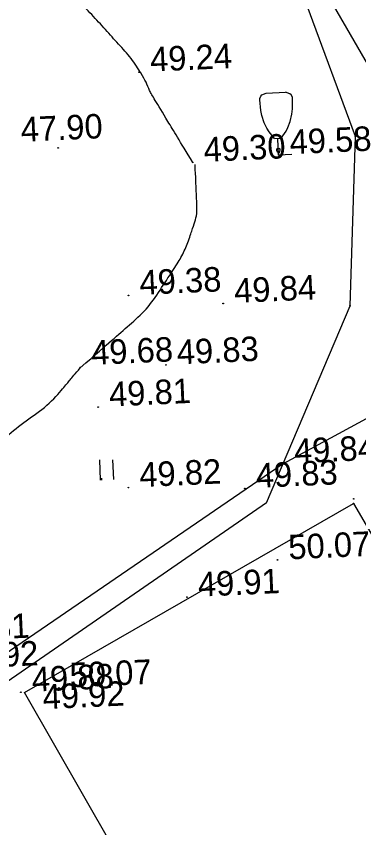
# Model space of a CAD drawing. Extents: x 641407 to 642093, y 6455165 to 6455786.
# Drawn here: x 641577.7 to 641588.18, y 6455592.36 to 6455617.17 of the extents above; entities that cross this region are included whole.
import ezdxf

# ---------------------------------------------------------------- set-up
doc = ezdxf.new("R2010")
doc.units = 0
for name, color, linetype in [('01_HOONE', 7, 'Continuous'), ('12_MPPOST', 7, 'Continuous'), ('40_KRUNDIPII', 7, 'Continuous'), ('63_KARVUD', 7, 'Continuous'), ('ALUSVQRK', 7, 'Continuous'), ('Default', 7, 'Continuous'), ('KRUNDIPIIR', 7, 'Continuous'), ('Level 46', 7, 'Continuous'), ('PUUDPQQSAD', 7, 'Continuous'), ('TANAV', 7, 'Continuous'), ('TEEAAR', 7, 'Continuous'), ('TRAFO', 7, 'Continuous')]:
    doc.layers.add(name, color=color, linetype=linetype)

# ---------------------------------------------------------------- blocks, each defined once
blk = doc.blocks.new('PUNKT9')
at = {"layer": '12_MPPOST'}
blk.add_circle((0, 0), 10, dxfattribs=at)
blk = doc.blocks.new('VKITP8')
at = {"layer": 'Default'}
for p, q in [((-30, 190), (30, 190)), ((-10, 50), (10, 50)), ((0, 0), (0, 50)), ((0, 0), (40, 0))]:
    blk.add_line(p, q, dxfattribs=at)
for points in [[(-10, 50), (-25.84, 71.296), (-32.292, 82.471), (-40, 100), (-46.128, 122.53), (-48.495, 138.13), (-50, 170), (-49.794, 174.158), (-46.834, 181.302), (-42.803, 185.01), (-30, 190)], [(10, 50), (25.84, 71.296), (32.292, 82.471), (40, 100), (46.128, 122.53), (48.495, 138.13), (50, 170), (49.794, 174.158), (46.834, 181.302), (42.803, 185.01), (30, 190)]]:
    blk.add_lwpolyline(points, dxfattribs=at)
blk = doc.blocks.new('KHEIN6')
at = {"layer": 'Default'}
for p, q in [((0, 62), (0, 0)), ((41, 61), (41, 0))]:
    blk.add_line(p, q, dxfattribs=at)
blk = doc.blocks.new('PUNK10')
at = {"layer": '12_MPPOST'}
blk.add_circle((0, 0), 10, dxfattribs=at)
blk = doc.blocks.new('VKITP9')
at = {"layer": 'PUUDPQQSAD'}
for p, q in [((-300, 1900), (300, 1900)), ((-100, 500), (100, 500)), ((0, 0), (0, 500)), ((0, 0), (400, 0))]:
    blk.add_line(p, q, dxfattribs=at)
for points in [[(-100, 500), (-258.4, 712.96), (-322.92, 824.71), (-400, 1000), (-461.28, 1225.3), (-484.95, 1381.3), (-500, 1700), (-497.94, 1741.58), (-468.34, 1813.02), (-428.03, 1850.1), (-300, 1900)], [(100, 500), (258.4, 712.96), (322.92, 824.71), (400, 1000), (461.28, 1225.3), (484.95, 1381.3), (500, 1700), (497.94, 1741.58), (468.34, 1813.02), (428.03, 1850.1), (300, 1900)]]:
    blk.add_lwpolyline(points, dxfattribs=at)
blk = doc.blocks.new('KHEIN7')
at = {"layer": 'TANAV'}
for p, q in [((0, 620.11), (0, 0)), ((405.61, 608.83), (405.61, 0))]:
    blk.add_line(p, q, dxfattribs=at)

msp = doc.modelspace()

# ---------------------------------------------------------------- linework, layer by layer
at = {"layer": '01_HOONE'}
for p, q in [((641580.203, 6455605.224), (641580.203, 6455605.224)), ((641580.203, 6455605.224), (641580.203, 6455605.224)), ((641580.203, 6455605.224), (641580.203, 6455605.224)), ((641580.203, 6455605.224), (641580.203, 6455605.224)), ((641580.203, 6455605.224), (641580.203, 6455605.224)), ((641580.203, 6455605.224), (641580.203, 6455605.224)), ((641581.129, 6455602.762), (641581.129, 6455602.762)), ((641581.129, 6455602.762), (641581.129, 6455602.762)), ((641581.129, 6455602.762), (641581.129, 6455602.762)), ((641581.129, 6455602.762), (641581.129, 6455602.762)), ((641581.129, 6455602.762), (641581.129, 6455602.762)), ((641581.129, 6455602.762), (641581.129, 6455602.762)), ((641588.022, 6455602.276), (641588.022, 6455602.276)), ((641588.022, 6455602.276), (641588.022, 6455602.276)), ((641588.022, 6455602.276), (641588.022, 6455602.276)), ((641588.022, 6455602.276), (641588.022, 6455602.276)), ((641588.022, 6455602.276), (641588.022, 6455602.276)), ((641588.022, 6455602.276), (641588.022, 6455602.276)), ((641588.022, 6455602.276), (641588.022, 6455602.276)), ((641588.022, 6455602.276), (641588.022, 6455602.276)), ((641588.022, 6455602.276), (641588.022, 6455602.276)), ((641588.022, 6455602.276), (641588.022, 6455602.276)), ((641588.022, 6455602.276), (641588.022, 6455602.276)), ((641588.022, 6455602.276), (641588.022, 6455602.276)), ((641588.024, 6455602.419), (641588.024, 6455602.419)), ((641588.024, 6455602.419), (641588.024, 6455602.419)), ((641588.024, 6455602.419), (641588.024, 6455602.419)), ((641588.024, 6455602.419), (641588.024, 6455602.419)), ((641588.024, 6455602.419), (641588.024, 6455602.419)), ((641588.024, 6455602.419), (641588.024, 6455602.419)), ((641585.691, 6455600.551), (641585.691, 6455600.551)), ((641585.691, 6455600.551), (641585.691, 6455600.551)), ((641585.691, 6455600.551), (641585.691, 6455600.551)), ((641585.691, 6455600.551), (641585.691, 6455600.551)), ((641585.691, 6455600.551), (641585.691, 6455600.551)), ((641585.691, 6455600.551), (641585.691, 6455600.551)), ((641582.922, 6455599.411), (641582.922, 6455599.411)), ((641582.922, 6455599.411), (641582.922, 6455599.411)), ((641582.922, 6455599.411), (641582.922, 6455599.411)), ((641582.922, 6455599.411), (641582.922, 6455599.411)), ((641582.922, 6455599.411), (641582.922, 6455599.411)), ((641582.922, 6455599.411), (641582.922, 6455599.411)), ((641578.999, 6455596.638), (641578.999, 6455596.638)), ((641578.999, 6455596.638), (641578.999, 6455596.638)), ((641578.999, 6455596.638), (641578.999, 6455596.638)), ((641578.999, 6455596.638), (641578.999, 6455596.638)), ((641578.999, 6455596.638), (641578.999, 6455596.638)), ((641578.999, 6455596.638), (641578.999, 6455596.638)), ((641577.837, 6455596.506), (641577.837, 6455596.506)), ((641577.837, 6455596.506), (641577.837, 6455596.506)), ((641577.837, 6455596.506), (641577.837, 6455596.506)), ((641577.837, 6455596.506), (641577.837, 6455596.506)), ((641577.837, 6455596.506), (641577.837, 6455596.506)), ((641577.837, 6455596.506), (641577.837, 6455596.506)), ((641577.953, 6455596.493), (641577.953, 6455596.493)), ((641577.953, 6455596.493), (641577.953, 6455596.493)), ((641577.953, 6455596.493), (641577.953, 6455596.493)), ((641577.953, 6455596.493), (641577.953, 6455596.493)), ((641577.953, 6455596.493), (641577.953, 6455596.493)), ((641577.953, 6455596.493), (641577.953, 6455596.493)), ((641581.236, 6455590.758), (641577.953, 6455596.493)), ((641577.953, 6455596.493), (641577.953, 6455596.493)), ((641577.953, 6455596.493), (641577.953, 6455596.493)), ((641577.953, 6455596.493), (641577.953, 6455596.493)), ((641577.953, 6455596.493), (641577.953, 6455596.493)), ((641577.953, 6455596.493), (641577.953, 6455596.493)), ((641577.953, 6455596.493), (641577.953, 6455596.493)), ((641581.236, 6455590.758), (641577.953, 6455596.493))]:
    msp.add_line(p, q, dxfattribs=at)
msp.add_lwpolyline([(641577.953, 6455596.493), (641588.022, 6455602.276), (641591.36, 6455596.549), (641590.029, 6455595.774)], dxfattribs=at)
msp.add_lwpolyline([(641577.953, 6455596.493), (641588.022, 6455602.276), (641591.36, 6455596.549), (641590.029, 6455595.774)], dxfattribs=at)
msp.add_lwpolyline([(641577.953, 6455596.493), (641588.022, 6455602.276), (641591.36, 6455596.549), (641590.029, 6455595.774)], dxfattribs=at)
msp.add_lwpolyline([(641577.953, 6455596.493), (641588.022, 6455602.276), (641591.36, 6455596.549), (641590.029, 6455595.774)], dxfattribs=at)
at = {"layer": '40_KRUNDIPII'}
for p, q in [((641581.459, 6455615.463), (641581.459, 6455615.463)), ((641581.459, 6455615.463), (641581.459, 6455615.463)), ((641581.459, 6455615.463), (641581.459, 6455615.463)), ((641581.459, 6455615.463), (641581.459, 6455615.463)), ((641581.459, 6455615.463), (641581.459, 6455615.463)), ((641581.459, 6455615.463), (641581.459, 6455615.463)), ((641578.981, 6455613.147), (641578.981, 6455613.147)), ((641578.981, 6455613.147), (641578.981, 6455613.147)), ((641578.981, 6455613.147), (641578.981, 6455613.147)), ((641578.981, 6455613.147), (641578.981, 6455613.147)), ((641578.981, 6455613.147), (641578.981, 6455613.147)), ((641578.981, 6455613.147), (641578.981, 6455613.147)), ((641583.097, 6455612.705), (641583.097, 6455612.705)), ((641583.097, 6455612.705), (641583.097, 6455612.705)), ((641583.097, 6455612.705), (641583.097, 6455612.705)), ((641583.097, 6455612.705), (641583.097, 6455612.705)), ((641583.097, 6455612.705), (641583.097, 6455612.705)), ((641583.097, 6455612.705), (641583.097, 6455612.705)), ((641581.134, 6455608.639), (641581.134, 6455608.639)), ((641581.134, 6455608.639), (641581.134, 6455608.639)), ((641581.134, 6455608.639), (641581.134, 6455608.639)), ((641581.134, 6455608.639), (641581.134, 6455608.639)), ((641581.134, 6455608.639), (641581.134, 6455608.639)), ((641581.134, 6455608.639), (641581.134, 6455608.639)), ((641584.031, 6455608.391), (641584.031, 6455608.391)), ((641584.031, 6455608.391), (641584.031, 6455608.391)), ((641584.031, 6455608.391), (641584.031, 6455608.391)), ((641584.031, 6455608.391), (641584.031, 6455608.391)), ((641584.031, 6455608.391), (641584.031, 6455608.391)), ((641584.031, 6455608.391), (641584.031, 6455608.391)), ((641582.277, 6455606.513), (641582.277, 6455606.513)), ((641582.277, 6455606.513), (641582.277, 6455606.513)), ((641582.277, 6455606.513), (641582.277, 6455606.513)), ((641582.277, 6455606.513), (641582.277, 6455606.513)), ((641582.277, 6455606.513), (641582.277, 6455606.513)), ((641582.277, 6455606.513), (641582.277, 6455606.513)), ((641582.277, 6455606.513), (641582.277, 6455606.513)), ((641582.277, 6455606.513), (641582.277, 6455606.513)), ((641582.277, 6455606.513), (641582.277, 6455606.513)), ((641582.277, 6455606.513), (641582.277, 6455606.513)), ((641582.277, 6455606.513), (641582.277, 6455606.513)), ((641582.277, 6455606.513), (641582.277, 6455606.513)), ((641579.657, 6455606.439), (641579.657, 6455606.439)), ((641579.657, 6455606.439), (641579.657, 6455606.439)), ((641579.657, 6455606.439), (641579.657, 6455606.439)), ((641579.657, 6455606.439), (641579.657, 6455606.439)), ((641579.657, 6455606.439), (641579.657, 6455606.439)), ((641579.657, 6455606.439), (641579.657, 6455606.439))]:
    msp.add_line(p, q, dxfattribs=at)
msp.add_lwpolyline([(641574.693, 6455639.402), (641614.673, 6455570.479), (641570.122, 6455553.07), (641555.493, 6455547.354), (641552.136, 6455561.323), (641545.242, 6455586.097), (641540.373, 6455602.514), (641533.879, 6455623.692)], close=True, dxfattribs=at)
at = {"layer": 'ALUSVQRK'}
for points in [[(641583.097, 6455612.705), (641582.702, 6455613.359), (641582.306, 6455614.012), (641581.911, 6455614.666), (641581.769, 6455614.9), (641581.677, 6455615.161), (641581.532, 6455615.396), (641581.225, 6455615.896), (641580.825, 6455616.322), (641580.431, 6455616.76), (641580.008, 6455617.229), (641579.576, 6455617.664), (641579.084, 6455618.071), (641578.465, 6455618.584), (641577.785, 6455618.947), (641577.031, 6455619.248), (641576.679, 6455619.388), (641576.326, 6455619.505), (641575.957, 6455619.507), (641575.597, 6455619.51), (641575.238, 6455619.5), (641574.879, 6455619.487), (641574.654, 6455619.478), (641574.429, 6455619.469), (641574.204, 6455619.454), (641573.949, 6455619.436), (641573.694, 6455619.396), (641573.448, 6455619.318), (641572.907, 6455619.145), (641572.387, 6455618.946), (641571.861, 6455618.747), (641571.093, 6455618.456), (641570.325, 6455618.178), (641569.576, 6455617.837), (641568.842, 6455617.503), (641568.192, 6455617.027), (641567.52, 6455616.579), (641567.104, 6455616.302), (641566.704, 6455616.018), (641566.322, 6455615.692), (641566.01, 6455615.425), (641565.766, 6455615.107), (641565.522, 6455614.774), (641565.441, 6455614.663), (641565.363, 6455614.553), (641565.321, 6455614.423), (641565.245, 6455614.188), (641565.206, 6455613.952), (641565.165, 6455613.711), (641565.067, 6455613.131), (641564.935, 6455612.552), (641564.943, 6455611.971), (641564.946, 6455611.73), (641564.992, 6455611.489), (641565.036, 6455611.25), (641565.11, 6455610.85), (641565.188, 6455610.453), (641565.277, 6455610.056), (641565.325, 6455609.842), (641565.357, 6455609.619), (641565.455, 6455609.423), (641565.554, 6455609.226), (641565.652, 6455609.029), (641565.751, 6455608.832)], [(641583.097, 6455612.705), (641582.702, 6455613.359), (641582.306, 6455614.012), (641581.911, 6455614.666), (641581.769, 6455614.9), (641581.677, 6455615.161), (641581.532, 6455615.396), (641581.225, 6455615.896), (641580.825, 6455616.322), (641580.431, 6455616.76), (641580.008, 6455617.229), (641579.576, 6455617.664), (641579.084, 6455618.071), (641578.465, 6455618.584), (641577.785, 6455618.947), (641577.031, 6455619.248), (641576.679, 6455619.388), (641576.326, 6455619.505), (641575.957, 6455619.507), (641575.597, 6455619.51), (641575.238, 6455619.5), (641574.879, 6455619.487), (641574.654, 6455619.478), (641574.429, 6455619.469), (641574.204, 6455619.454), (641573.949, 6455619.436), (641573.694, 6455619.396), (641573.448, 6455619.318), (641572.907, 6455619.145), (641572.387, 6455618.946), (641571.861, 6455618.747), (641571.093, 6455618.456), (641570.325, 6455618.178), (641569.576, 6455617.837), (641568.842, 6455617.503), (641568.192, 6455617.027), (641567.52, 6455616.579), (641567.104, 6455616.302), (641566.704, 6455616.018), (641566.322, 6455615.692), (641566.01, 6455615.425), (641565.766, 6455615.107), (641565.522, 6455614.774), (641565.441, 6455614.663), (641565.363, 6455614.553), (641565.321, 6455614.423), (641565.245, 6455614.188), (641565.206, 6455613.952), (641565.165, 6455613.711), (641565.067, 6455613.131), (641564.935, 6455612.552), (641564.943, 6455611.971), (641564.946, 6455611.73), (641564.992, 6455611.489), (641565.036, 6455611.25), (641565.11, 6455610.85), (641565.188, 6455610.453), (641565.277, 6455610.056), (641565.325, 6455609.842), (641565.357, 6455609.619), (641565.455, 6455609.423), (641565.554, 6455609.226), (641565.652, 6455609.029), (641565.751, 6455608.832)], [(641579.654, 6455606.425), (641580.154, 6455606.86), (641580.654, 6455607.295), (641581.154, 6455607.731), (641581.695, 6455608.201), (641582.098, 6455608.797), (641582.496, 6455609.41), (641582.748, 6455609.799), (641582.935, 6455610.199), (641583.08, 6455610.64), (641583.161, 6455610.888), (641583.235, 6455611.137), (641583.224, 6455611.393), (641583.207, 6455611.808), (641583.189, 6455612.223), (641583.171, 6455612.638)], [(641579.654, 6455606.425), (641580.154, 6455606.86), (641580.654, 6455607.295), (641581.154, 6455607.731), (641581.695, 6455608.201), (641582.098, 6455608.797), (641582.496, 6455609.41), (641582.748, 6455609.799), (641582.935, 6455610.199), (641583.08, 6455610.64), (641583.161, 6455610.888), (641583.235, 6455611.137), (641583.224, 6455611.393), (641583.207, 6455611.808), (641583.189, 6455612.223), (641583.171, 6455612.638)], [(641573.913, 6455602.15), (641574.489, 6455602.409), (641575.065, 6455602.667), (641575.641, 6455602.926), (641576.321, 6455603.232), (641576.816, 6455603.841), (641577.389, 6455604.319), (641577.991, 6455604.821), (641578.665, 6455605.25), (641579.169, 6455605.848), (641579.331, 6455606.041), (641579.492, 6455606.233), (641579.654, 6455606.425)], [(641573.913, 6455602.15), (641574.489, 6455602.409), (641575.065, 6455602.667), (641575.641, 6455602.926), (641576.321, 6455603.232), (641576.816, 6455603.841), (641577.389, 6455604.319), (641577.991, 6455604.821), (641578.665, 6455605.25), (641579.169, 6455605.848), (641579.331, 6455606.041), (641579.492, 6455606.233), (641579.654, 6455606.425)]]:
    msp.add_open_spline(points, degree=3, dxfattribs=at)
at = {"layer": 'Level 46'}
for p, q in [((641588.075, 6455613.5), (641588.075, 6455613.5)), ((641588.075, 6455613.5), (641588.075, 6455613.5)), ((641588.075, 6455613.5), (641588.075, 6455613.5)), ((641588.075, 6455613.5), (641588.075, 6455613.5)), ((641588.075, 6455613.5), (641588.075, 6455613.5)), ((641588.075, 6455613.5), (641588.075, 6455613.5)), ((641587.913, 6455608.322), (641587.913, 6455608.322)), ((641587.913, 6455608.322), (641587.913, 6455608.322)), ((641587.913, 6455608.322), (641587.913, 6455608.322)), ((641587.913, 6455608.322), (641587.913, 6455608.322)), ((641587.913, 6455608.322), (641587.913, 6455608.322)), ((641587.913, 6455608.322), (641587.913, 6455608.322)), ((641585.862, 6455603.49), (641585.862, 6455603.49)), ((641585.862, 6455603.49), (641585.862, 6455603.49)), ((641585.862, 6455603.49), (641585.862, 6455603.49)), ((641585.862, 6455603.49), (641585.862, 6455603.49)), ((641585.862, 6455603.49), (641585.862, 6455603.49)), ((641585.862, 6455603.49), (641585.862, 6455603.49)), ((641584.693, 6455602.738), (641584.693, 6455602.738)), ((641584.693, 6455602.738), (641584.693, 6455602.738)), ((641584.693, 6455602.738), (641584.693, 6455602.738)), ((641584.693, 6455602.738), (641584.693, 6455602.738)), ((641584.693, 6455602.738), (641584.693, 6455602.738)), ((641584.693, 6455602.738), (641584.693, 6455602.738))]:
    msp.add_line(p, q, dxfattribs=at)
at = {"layer": 'PUUDPQQSAD'}
msp.add_line((641585.727, 6455612.938), (641585.727, 6455612.938), dxfattribs=at)
msp.add_line((641585.727, 6455612.938), (641585.727, 6455612.938), dxfattribs=at)
msp.add_line((641585.727, 6455612.938), (641585.727, 6455612.938), dxfattribs=at)
msp.add_line((641585.727, 6455612.938), (641585.727, 6455612.938), dxfattribs=at)
msp.add_line((641585.727, 6455612.938), (641585.727, 6455612.938), dxfattribs=at)
msp.add_line((641585.727, 6455612.938), (641585.727, 6455612.938), dxfattribs=at)
msp.add_line((641585.727, 6455612.938), (641585.727, 6455612.938), dxfattribs=at)
msp.add_line((641585.727, 6455612.938), (641585.727, 6455612.938), dxfattribs=at)
msp.add_line((641585.727, 6455612.938), (641585.727, 6455612.938), dxfattribs=at)
msp.add_line((641585.727, 6455612.938), (641585.727, 6455612.938), dxfattribs=at)
msp.add_line((641585.727, 6455612.938), (641585.727, 6455612.938), dxfattribs=at)
msp.add_line((641585.727, 6455612.938), (641585.727, 6455612.938), dxfattribs=at)
at = {"layer": 'TRAFO'}
for p, q in [((641601.664, 6455612.054), (641585.862, 6455603.49)), ((641601.664, 6455612.054), (641585.862, 6455603.49)), ((641585.357, 6455602.299), (641571.542, 6455592.784)), ((641585.357, 6455602.299), (641571.542, 6455592.784))]:
    msp.add_line(p, q, dxfattribs=at)
for points in [[(641585.357, 6455602.299), (641587.913, 6455608.322), (641588.075, 6455613.5), (641586.605, 6455617.491), (641577.171, 6455635.634), (641577.47, 6455638.634), (641579.968, 6455644.968), (641578.519, 6455647.794), (641570.505, 6455660.28)], [(641585.357, 6455602.299), (641587.913, 6455608.322), (641588.075, 6455613.5), (641586.605, 6455617.491), (641577.171, 6455635.634), (641577.47, 6455638.634), (641579.968, 6455644.968), (641578.519, 6455647.794), (641570.505, 6455660.28)], [(641585.862, 6455603.49), (641570.851, 6455593.222), (641570.223, 6455589.448), (641570.27, 6455586.482), (641571.188, 6455584.461)], [(641585.862, 6455603.49), (641570.851, 6455593.222), (641570.223, 6455589.448), (641570.27, 6455586.482), (641571.188, 6455584.461)]]:
    msp.add_lwpolyline(points, dxfattribs=at)

# ---------------------------------------------------------------- block references
at = {"layer": '01_HOONE', "xscale": 0.0009999011189044575, "yscale": 0.0009999011189044575, "rotation": 2.564087396761455}
for name, p in [('PUNKT9', (641580.203, 6455605.224)), ('PUNK10', (641580.203, 6455605.224)), ('PUNKT9', (641581.129, 6455602.762)), ('PUNK10', (641581.129, 6455602.762)), ('PUNKT9', (641588.024, 6455602.419)), ('PUNK10', (641588.024, 6455602.419)), ('PUNKT9', (641585.691, 6455600.551)), ('PUNK10', (641585.691, 6455600.551)), ('PUNKT9', (641582.922, 6455599.411)), ('PUNK10', (641582.922, 6455599.411)), ('PUNKT9', (641577.837, 6455596.506)), ('PUNK10', (641577.837, 6455596.506)), ('PUNKT9', (641578.999, 6455596.638)), ('PUNK10', (641578.999, 6455596.638))]:
    msp.add_blockref(name, p, dxfattribs=at)
at = {"layer": '40_KRUNDIPII', "xscale": 0.0009999011189044575, "yscale": 0.0009999011189044575, "rotation": 2.564087396761455}
for name, p in [('PUNKT9', (641581.459, 6455615.463)), ('PUNK10', (641581.459, 6455615.463)), ('PUNKT9', (641578.981, 6455613.147)), ('PUNK10', (641578.981, 6455613.147)), ('PUNKT9', (641583.097, 6455612.705)), ('PUNK10', (641583.097, 6455612.705)), ('PUNKT9', (641581.134, 6455608.639)), ('PUNK10', (641581.134, 6455608.639)), ('PUNKT9', (641584.031, 6455608.391)), ('PUNK10', (641584.031, 6455608.391)), ('PUNKT9', (641579.657, 6455606.439)), ('PUNK10', (641579.657, 6455606.439)), ('PUNKT9', (641582.277, 6455606.513)), ('PUNKT9', (641582.277, 6455606.513)), ('PUNK10', (641582.277, 6455606.513)), ('PUNK10', (641582.277, 6455606.513))]:
    msp.add_blockref(name, p, dxfattribs=at)
at = {"layer": 'KRUNDIPIIR', "xscale": 0.0009999011189044575, "yscale": 0.0009999011189044575, "rotation": 2.564087396761455}
for name, p in [('PUNKT9', (641581.459, 6455615.463)), ('PUNKT9', (641581.459, 6455615.463)), ('PUNK10', (641581.459, 6455615.463)), ('PUNK10', (641581.459, 6455615.463)), ('PUNKT9', (641588.075, 6455613.5)), ('PUNKT9', (641588.075, 6455613.5)), ('PUNK10', (641588.075, 6455613.5)), ('PUNK10', (641588.075, 6455613.5)), ('PUNKT9', (641578.981, 6455613.147)), ('PUNKT9', (641578.981, 6455613.147)), ('PUNK10', (641578.981, 6455613.147)), ('PUNK10', (641578.981, 6455613.147)), ('PUNKT9', (641585.727, 6455612.938)), ('PUNKT9', (641585.727, 6455612.938)), ('PUNKT9', (641585.727, 6455612.938)), ('PUNKT9', (641585.727, 6455612.938)), ('PUNK10', (641585.727, 6455612.938)), ('PUNK10', (641585.727, 6455612.938)), ('PUNK10', (641585.727, 6455612.938)), ('PUNK10', (641585.727, 6455612.938)), ('PUNKT9', (641583.097, 6455612.705)), ('PUNK10', (641583.097, 6455612.705)), ('PUNKT9', (641581.134, 6455608.639)), ('PUNKT9', (641581.134, 6455608.639)), ('PUNK10', (641581.134, 6455608.639)), ('PUNK10', (641581.134, 6455608.639)), ('PUNKT9', (641584.031, 6455608.391)), ('PUNK10', (641584.031, 6455608.391)), ('PUNKT9', (641587.913, 6455608.322)), ('PUNKT9', (641587.913, 6455608.322)), ('PUNK10', (641587.913, 6455608.322)), ('PUNK10', (641587.913, 6455608.322)), ('PUNKT9', (641579.657, 6455606.439)), ('PUNK10', (641579.657, 6455606.439)), ('PUNKT9', (641582.277, 6455606.513)), ('PUNKT9', (641582.277, 6455606.513)), ('PUNKT9', (641582.277, 6455606.513)), ('PUNKT9', (641582.277, 6455606.513)), ('PUNK10', (641582.277, 6455606.513)), ('PUNK10', (641582.277, 6455606.513)), ('PUNK10', (641582.277, 6455606.513)), ('PUNK10', (641582.277, 6455606.513)), ('PUNKT9', (641580.203, 6455605.224)), ('PUNK10', (641580.203, 6455605.224)), ('PUNKT9', (641585.862, 6455603.49)), ('PUNKT9', (641585.862, 6455603.49)), ('PUNK10', (641585.862, 6455603.49)), ('PUNK10', (641585.862, 6455603.49)), ('PUNKT9', (641581.129, 6455602.762)), ('PUNK10', (641581.129, 6455602.762)), ('PUNKT9', (641584.693, 6455602.738)), ('PUNKT9', (641584.693, 6455602.738)), ('PUNK10', (641584.693, 6455602.738)), ('PUNK10', (641584.693, 6455602.738)), ('PUNKT9', (641588.022, 6455602.276)), ('PUNKT9', (641588.022, 6455602.276)), ('PUNKT9', (641588.022, 6455602.276)), ('PUNKT9', (641588.022, 6455602.276)), ('PUNK10', (641588.022, 6455602.276)), ('PUNK10', (641588.022, 6455602.276)), ('PUNK10', (641588.022, 6455602.276)), ('PUNK10', (641588.022, 6455602.276)), ('PUNKT9', (641588.024, 6455602.419)), ('PUNK10', (641588.024, 6455602.419)), ('PUNKT9', (641585.691, 6455600.551)), ('PUNK10', (641585.691, 6455600.551)), ('PUNKT9', (641582.922, 6455599.411)), ('PUNK10', (641582.922, 6455599.411)), ('PUNKT9', (641577.837, 6455596.506)), ('PUNK10', (641577.837, 6455596.506)), ('PUNKT9', (641578.999, 6455596.638)), ('PUNK10', (641578.999, 6455596.638)), ('PUNKT9', (641577.953, 6455596.493)), ('PUNKT9', (641577.953, 6455596.493)), ('PUNKT9', (641577.953, 6455596.493)), ('PUNKT9', (641577.953, 6455596.493)), ('PUNK10', (641577.953, 6455596.493)), ('PUNK10', (641577.953, 6455596.493)), ('PUNK10', (641577.953, 6455596.493)), ('PUNK10', (641577.953, 6455596.493))]:
    msp.add_blockref(name, p, dxfattribs=at)
at = {"layer": 'PUUDPQQSAD', "xscale": 0.0009999011189044575, "yscale": 0.0009999011189044575, "rotation": 2.564087396761455}
for name in ['VKITP9', 'VKITP9', 'VKITP8', 'VKITP8']:
    msp.add_blockref(name, (641585.727, 6455612.938), dxfattribs=at)
at = {"layer": 'TANAV', "xscale": 0.0009999011189044575, "yscale": 0.0009999011189044575, "rotation": 2.564087396761455}
for name in ['KHEIN7', 'KHEIN6']:
    msp.add_blockref(name, (641580.268, 6455602.99), dxfattribs=at)

# ---------------------------------------------------------------- texts
at = {"layer": '01_HOONE'}
for s, p in [('49.82', (641581.478, 6455602.778)), ('49.82', (641581.478, 6455602.778)), ('50.07', (641586.04, 6455600.567)), ('50.07', (641586.04, 6455600.567)), ('49.91', (641583.272, 6455599.427)), ('49.91', (641583.272, 6455599.427)), ('49.81', (641575.611, 6455598.063)), ('49.81', (641575.611, 6455598.063)), ('50.07', (641579.348, 6455596.654)), ('50.07', (641579.348, 6455596.654)), ('49.88', (641578.187, 6455596.522)), ('49.88', (641578.187, 6455596.522))]:
    msp.add_text(s, height=0.7499, rotation=2.5641, dxfattribs=at).set_placement(p)
at = {"layer": '40_KRUNDIPII'}
for s, p in [('49.24', (641581.808, 6455615.479)), ('49.24', (641581.808, 6455615.479)), ('47.90', (641577.85, 6455613.335)), ('47.90', (641577.85, 6455613.335)), ('49.30', (641583.447, 6455612.721)), ('49.30', (641583.447, 6455612.721)), ('49.38', (641581.483, 6455608.654)), ('49.38', (641581.483, 6455608.654)), ('49.84', (641584.381, 6455608.407)), ('49.84', (641584.381, 6455608.407)), ('49.68', (641580.004, 6455606.512)), ('49.68', (641580.004, 6455606.512)), ('49.83', (641582.626, 6455606.529)), ('49.83', (641582.626, 6455606.529)), ('49.83', (641582.626, 6455606.529)), ('49.83', (641582.626, 6455606.529)), ('49.81', (641580.552, 6455605.24)), ('49.81', (641580.552, 6455605.24))]:
    msp.add_text(s, height=0.7499, rotation=2.5641, dxfattribs=at).set_placement(p)
at = {"layer": '63_KARVUD'}
for s, p in [('49.84', (641586.212, 6455603.505)), ('49.84', (641586.212, 6455603.505)), ('49.83', (641585.042, 6455602.753)), ('49.83', (641585.042, 6455602.753))]:
    msp.add_text(s, height=0.7499, rotation=2.5641, dxfattribs=at).set_placement(p)
at = {"layer": 'TEEAAR'}
for s, p in [('49.58', (641586.077, 6455612.954)), ('49.58', (641586.077, 6455612.954)), ('49.58', (641586.077, 6455612.954)), ('49.58', (641586.077, 6455612.954)), ('49.92', (641575.882, 6455597.22)), ('49.92', (641575.882, 6455597.22)), ('49.92', (641578.52, 6455595.988)), ('49.92', (641578.52, 6455595.988))]:
    msp.add_text(s, height=0.7499, rotation=2.5641, dxfattribs=at).set_placement(p)

doc.saveas('drawing.dxf')
